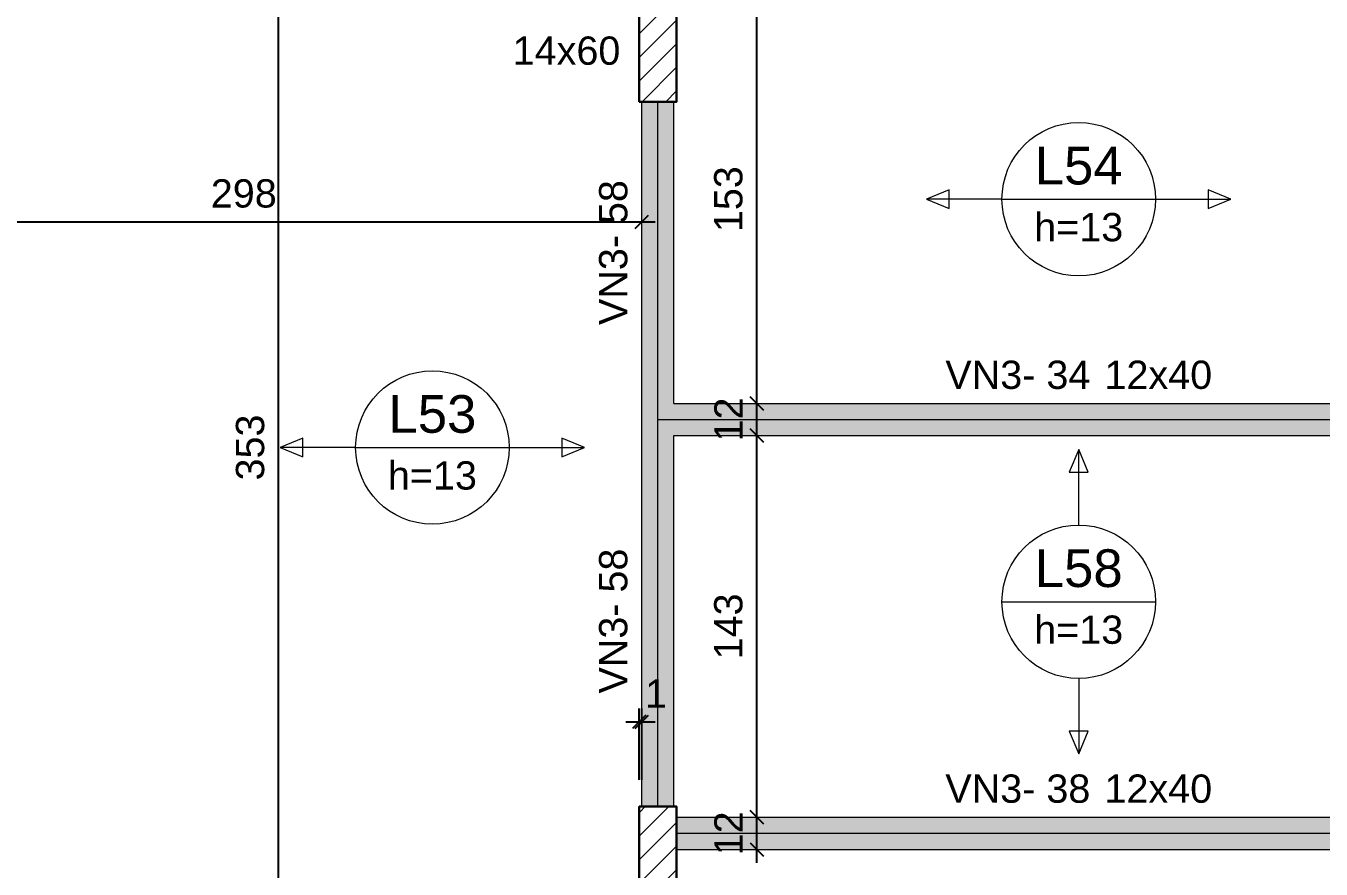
# Model space of a CAD drawing. Header units: millimetres. Extents: x -8 to 605, y -494 to 220.
# Drawn here: x 4.43 to 14.13, y -482.57 to -476.26 of the extents above; entities that cross this region are included whole.
import ezdxf

# ---------------------------------------------------------------- set-up
doc = ezdxf.new("R2010")
doc.units = ezdxf.units.MM
doc.header["$MEASUREMENT"] = 0
doc.linetypes.add('NULL', pattern=[0])
for name, color, linetype, lineweight in [('FO-Cotas', 5, 'Continuous', 5), ('FO-Eixos', 5, 'Continuous', 5), ('FO-Hachura pilar que passa', 19, 'Continuous', 5), ('FO-Hachura viga', 43, 'Continuous', 5), ('FO-Pilares', 4, 'Continuous', 30), ('FO-Textos das lajes', 1, 'Continuous', 20), ('FO-Textos das vigas', 7, 'Continuous', 5), ('FO-Textos dos pilares', 7, 'Continuous', 5), ('FO-Vigas', 1, 'Continuous', 20)]:
    doc.layers.add(name, color=color, linetype=linetype, lineweight=lineweight)
doc.styles.add('Arial', font='arial.ttf')
doc.dimstyles.new('UM_50.000000', dxfattribs={"dimtxt": 0.18, "dimasz": 0.1, "dimexe": 0.1, "dimexo": 0.2, "dimgap": 0, "dimtad": 1, "dimtih": 1, "dimtoh": 1, "dimdec": 1, "dimlfac": 50, "dimzin": 0, "dimdsep": 46, "dimtxsty": 'Standard', "dimcen": 0.09, "dimdle": 0.1, "dimadec": 1, "dimazin": 2, "dimtfac": 1, "dimtdec": 4, "dimtofl": 0, "dimtmove": 0, "dimatfit": 3, "dimfxl": 1, "dimtolj": 1, "dimarcsym": 0})
pattern_1 = [(45, (-4.58844, -411.61486), (-0.08838835, 0.08838835), [])]

# ---------------------------------------------------------------- blocks, each defined once
blk = doc.blocks.new('_Oblique')
at = {"color": 0, "linetype": 'ByBlock', "lineweight": -2}
blk.add_line((-0.5, -0.5), (0.5, 0.5), dxfattribs=at)
blk = doc.blocks.new('*D4117')
at = {"layer": 'Defpoints', "color": 0, "transparency": 16777216}
for p in [(15.3216, -482.4449), (9.3016, -483.2049), (15.3216, -484.6169)]:
    blk.add_point(p, dxfattribs=at)
at = {"layer": 'FO-Cotas', "color": 0, "lineweight": -2, "transparency": 16777216}
for p, q in [((15.3216, -482.6449), (15.3216, -484.7169)), ((9.3016, -483.4049), (9.3016, -484.7169)), ((9.2016, -484.6169), (15.4216, -484.6169))]:
    blk.add_line(p, q, dxfattribs=at)
at = {"layer": 'FO-Cotas', "color": 0, "lineweight": -2, "transparency": 16777216, "xscale": 0.1, "yscale": 0.1, "zscale": 0.1, "rotation": 180}
blk.add_blockref('_Oblique', (9.3016, -484.6169), dxfattribs=at)
at = {"layer": 'FO-Cotas', "color": 0, "lineweight": -2, "transparency": 16777216, "xscale": 0.1, "yscale": 0.1, "zscale": 0.1}
blk.add_blockref('_Oblique', (15.3216, -484.6169), dxfattribs=at)
at = {"layer": 'FO-Cotas', "color": 7, "transparency": 16777216, "insert": (12.3116, -484.4051), "char_height": 0.2118, "attachment_point": 5, "rotation": 0.00573, "style": 'Arial'}
blk.add_mtext('\\A1;301', dxfattribs=at)
blk = doc.blocks.new('*D4126')
at = {"layer": 'Defpoints', "color": 0, "transparency": 16777216}
for p in [(-0.5784, -475.9049), (31.5016, -475.9049), (31.5016, -485.1464)]:
    blk.add_point(p, dxfattribs=at)
at = {"layer": 'FO-Cotas', "color": 0, "lineweight": -2, "transparency": 16777216}
for p, q in [((-0.5784, -476.1049), (-0.5784, -485.2464)), ((31.5016, -476.1049), (31.5016, -485.2464)), ((-0.6784, -485.1464), (31.6016, -485.1464))]:
    blk.add_line(p, q, dxfattribs=at)
at = {"layer": 'FO-Cotas', "color": 0, "lineweight": -2, "transparency": 16777216, "xscale": 0.1, "yscale": 0.1, "zscale": 0.1, "rotation": 180}
blk.add_blockref('_Oblique', (-0.5784, -485.1464), dxfattribs=at)
at = {"layer": 'FO-Cotas', "color": 0, "lineweight": -2, "transparency": 16777216, "xscale": 0.1, "yscale": 0.1, "zscale": 0.1}
blk.add_blockref('_Oblique', (31.5016, -485.1464), dxfattribs=at)
at = {"layer": 'FO-Cotas', "color": 7, "transparency": 16777216, "insert": (15.4616, -484.9346), "char_height": 0.2118, "attachment_point": 5, "rotation": 0.00573, "style": 'Arial'}
blk.add_mtext('\\A1;1604', dxfattribs=at)
blk = doc.blocks.new('*D4194')
at = {"layer": 'Defpoints', "color": 0, "transparency": 16777216}
for p in [(3.0816, -477.7249), (9.0416, -477.7249), (9.0416, -477.7249)]:
    blk.add_point(p, dxfattribs=at)
at = {"layer": 'FO-Cotas', "color": 0, "lineweight": -2, "transparency": 16777216}
blk.add_line((2.9816, -477.7249), (9.1416, -477.7249), dxfattribs=at)
at = {"layer": 'FO-Cotas', "color": 0, "lineweight": -2, "transparency": 16777216, "xscale": 0.1, "yscale": 0.1, "zscale": 0.1, "rotation": 180}
blk.add_blockref('_Oblique', (3.0816, -477.7249), dxfattribs=at)
at = {"layer": 'FO-Cotas', "color": 0, "lineweight": -2, "transparency": 16777216, "xscale": 0.1, "yscale": 0.1, "zscale": 0.1}
blk.add_blockref('_Oblique', (9.0416, -477.7249), dxfattribs=at)
at = {"layer": 'FO-Cotas', "color": 7, "transparency": 16777216, "insert": (6.0616, -477.5131), "char_height": 0.2118, "attachment_point": 5, "rotation": 0.00573, "style": 'Arial'}
blk.add_mtext('\\A1;298', dxfattribs=at)
blk = doc.blocks.new('*D4294')
at = {"layer": 'Defpoints', "color": 0, "transparency": 16777216}
for p in [(6.3216, -475.8849), (6.3216, -475.8849), (6.3216, -482.9449)]:
    blk.add_point(p, dxfattribs=at)
at = {"layer": 'FO-Cotas', "color": 0, "lineweight": -2, "transparency": 16777216}
blk.add_line((6.3216, -483.0449), (6.3216, -475.7849), dxfattribs=at)
at = {"layer": 'FO-Cotas', "color": 0, "lineweight": -2, "transparency": 16777216, "xscale": 0.1, "yscale": 0.1, "zscale": 0.1}
for p, rotation in [((6.3216, -475.8849), 90), ((6.3216, -482.9449), 270)]:
    blk.add_blockref('_Oblique', p, dxfattribs=dict(at, rotation=rotation))
at = {"layer": 'FO-Cotas', "color": 7, "transparency": 16777216, "insert": (6.1098, -479.4149), "char_height": 0.2118, "attachment_point": 5, "rotation": 90, "style": 'Arial'}
blk.add_mtext('\\A1;353', dxfattribs=at)
blk = doc.blocks.new('*D4315')
at = {"layer": 'Defpoints', "color": 0, "transparency": 16777216}
for p in [(9.9016, -482.1849), (9.9016, -482.1849), (9.9016, -482.4249)]:
    blk.add_point(p, dxfattribs=at)
at = {"layer": 'FO-Cotas', "color": 0, "lineweight": -2, "transparency": 16777216}
blk.add_line((9.9016, -482.5249), (9.9016, -482.0849), dxfattribs=at)
at = {"layer": 'FO-Cotas', "color": 0, "lineweight": -2, "transparency": 16777216, "xscale": 0.1, "yscale": 0.1, "zscale": 0.1}
for p, rotation in [((9.9016, -482.1849), 90), ((9.9016, -482.4249), 270)]:
    blk.add_blockref('_Oblique', p, dxfattribs=dict(at, rotation=rotation))
at = {"layer": 'FO-Cotas', "color": 7, "transparency": 16777216, "insert": (9.6898, -482.3049), "char_height": 0.2118, "attachment_point": 5, "rotation": 90, "style": 'Arial'}
blk.add_mtext('\\A1;12', dxfattribs=at)
blk = doc.blocks.new('*D4316')
at = {"layer": 'Defpoints', "color": 0, "transparency": 16777216}
for p in [(9.9016, -479.3249), (9.9016, -479.3249), (9.9016, -482.1849)]:
    blk.add_point(p, dxfattribs=at)
at = {"layer": 'FO-Cotas', "color": 0, "lineweight": -2, "transparency": 16777216}
blk.add_line((9.9016, -482.2849), (9.9016, -479.2249), dxfattribs=at)
at = {"layer": 'FO-Cotas', "color": 0, "lineweight": -2, "transparency": 16777216, "xscale": 0.1, "yscale": 0.1, "zscale": 0.1}
for p, rotation in [((9.9016, -479.3249), 90), ((9.9016, -482.1849), 270)]:
    blk.add_blockref('_Oblique', p, dxfattribs=dict(at, rotation=rotation))
at = {"layer": 'FO-Cotas', "color": 7, "transparency": 16777216, "insert": (9.6898, -480.7549), "char_height": 0.2118, "attachment_point": 5, "rotation": 90, "style": 'Arial'}
blk.add_mtext('\\A1;143', dxfattribs=at)
blk = doc.blocks.new('*D4317')
at = {"layer": 'Defpoints', "color": 0, "transparency": 16777216}
for p in [(9.9016, -479.0849), (9.9016, -479.0849), (9.9016, -479.3249)]:
    blk.add_point(p, dxfattribs=at)
at = {"layer": 'FO-Cotas', "color": 0, "lineweight": -2, "transparency": 16777216}
blk.add_line((9.9016, -479.4249), (9.9016, -478.9849), dxfattribs=at)
at = {"layer": 'FO-Cotas', "color": 0, "lineweight": -2, "transparency": 16777216, "xscale": 0.1, "yscale": 0.1, "zscale": 0.1}
for p, rotation in [((9.9016, -479.0849), 90), ((9.9016, -479.3249), 270)]:
    blk.add_blockref('_Oblique', p, dxfattribs=dict(at, rotation=rotation))
at = {"layer": 'FO-Cotas', "color": 7, "transparency": 16777216, "insert": (9.6898, -479.2049), "char_height": 0.2118, "attachment_point": 5, "rotation": 90, "style": 'Arial'}
blk.add_mtext('\\A1;12', dxfattribs=at)
blk = doc.blocks.new('*D4318')
at = {"layer": 'Defpoints', "color": 0, "transparency": 16777216}
for p in [(9.9016, -476.0249), (9.9016, -476.0249), (9.9016, -479.0849)]:
    blk.add_point(p, dxfattribs=at)
at = {"layer": 'FO-Cotas', "color": 0, "lineweight": -2, "transparency": 16777216}
blk.add_line((9.9016, -479.1849), (9.9016, -475.9249), dxfattribs=at)
at = {"layer": 'FO-Cotas', "color": 0, "lineweight": -2, "transparency": 16777216, "xscale": 0.1, "yscale": 0.1, "zscale": 0.1}
for p, rotation in [((9.9016, -476.0249), 90), ((9.9016, -479.0849), 270)]:
    blk.add_blockref('_Oblique', p, dxfattribs=dict(at, rotation=rotation))
at = {"layer": 'FO-Cotas', "color": 7, "transparency": 16777216, "insert": (9.6898, -477.5549), "char_height": 0.2118, "attachment_point": 5, "rotation": 90, "style": 'Arial'}
blk.add_mtext('\\A1;153', dxfattribs=at)
blk = doc.blocks.new('*D4456')
at = {"layer": 'Defpoints', "color": 0, "transparency": 16777216}
for p in [(9.0416, -481.4695), (9.0216, -482.1049), (9.0416, -482.1049)]:
    blk.add_point(p, dxfattribs=at)
at = {"layer": 'FO-Cotas', "color": 0, "lineweight": -2, "transparency": 16777216}
for p, q in [((9.0216, -481.9049), (9.0216, -481.3695)), ((9.0416, -481.9049), (9.0416, -481.3695)), ((8.9216, -481.4695), (9.1416, -481.4695))]:
    blk.add_line(p, q, dxfattribs=at)
at = {"layer": 'FO-Cotas', "color": 0, "lineweight": -2, "transparency": 16777216, "xscale": 0.1, "yscale": 0.1, "zscale": 0.1, "rotation": 180}
blk.add_blockref('_Oblique', (9.0216, -481.4695), dxfattribs=at)
at = {"layer": 'FO-Cotas', "color": 0, "lineweight": -2, "transparency": 16777216, "xscale": 0.1, "yscale": 0.1, "zscale": 0.1}
blk.add_blockref('_Oblique', (9.0416, -481.4695), dxfattribs=at)
at = {"layer": 'FO-Cotas', "color": 7, "transparency": 16777216, "insert": (9.1478, -481.2577), "char_height": 0.2118, "attachment_point": 5, "rotation": 0.00573, "style": 'Arial'}
blk.add_mtext('\\A1;1', dxfattribs=at)

msp = doc.modelspace()

# ---------------------------------------------------------------- hatches: boundary and pattern name
at = {"layer": 'FO-Hachura pilar que passa', "linetype": 'Continuous', "ltscale": 0.2}
h = msp.add_hatch(dxfattribs=at)
h.set_pattern_fill('ANSI31', color=19, style=0)
h.set_pattern_definition(pattern_1)
h.paths.add_polyline_path([(9.0216, -476.8249), (9.1616, -476.8249), (9.3016, -476.8249), (9.3016, -476.2249), (9.3016, -475.6249), (9.1616, -475.6249), (9.0216, -475.6249), (9.0216, -476.2249)])
h = msp.add_hatch(dxfattribs=at)
h.set_pattern_fill('ANSI31', color=19, style=0)
h.set_pattern_definition(pattern_1)
h.paths.add_polyline_path([(9.0216, -483.2049), (9.1616, -483.2049), (9.3016, -483.2049), (9.3016, -482.6549), (9.3016, -482.1049), (9.1616, -482.1049), (9.0216, -482.1049), (9.0216, -482.6549)])
at = {"layer": 'FO-Hachura viga', "linetype": 'Continuous', "ltscale": 0.2}
for points in [[(9.2816, -479.0849), (9.2816, -479.0849), (9.2816, -476.8249), (9.0416, -476.8249), (9.0416, -479.2049), (9.1616, -479.2049), (9.2816, -479.0849)], [(15.4616, -479.2049), (15.4616, -479.2049), (15.3416, -479.0849), (9.2816, -479.0849), (9.1616, -479.2049), (9.2816, -479.3249), (15.3416, -479.3249), (15.4616, -479.2049)], [(9.2816, -479.3249), (9.2816, -479.3249), (9.1616, -479.2049), (9.0416, -479.2049), (9.0416, -482.1049), (9.2816, -482.1049), (9.2816, -479.3249)], [(15.3216, -482.1849), (15.3216, -482.1849), (9.3016, -482.1849), (9.3016, -482.4249), (15.3216, -482.4249), (15.3216, -482.1849)]]:
    msp.add_hatch(color=43, dxfattribs=at).paths.add_polyline_path(points)

# ---------------------------------------------------------------- linework, layer by layer
at = {"layer": 'FO-Eixos'}
for p, q in [((9.1616, -479.2049), (9.1616, -476.8249)), ((9.1616, -482.1049), (9.1616, -479.2049)), ((9.1616, -479.2049), (15.4616, -479.2049)), ((9.3016, -482.3049), (15.3216, -482.3049))]:
    msp.add_line(p, q, dxfattribs=at)
at = {"layer": 'FO-Pilares'}
for points in [[(9.0216, -476.8249), (9.1616, -476.8249), (9.3016, -476.8249), (9.3016, -476.2249), (9.3016, -475.6249), (9.1616, -475.6249), (9.0216, -475.6249), (9.0216, -476.2249), (9.0216, -476.8249)], [(9.0216, -483.2049), (9.1616, -483.2049), (9.3016, -483.2049), (9.3016, -482.6549), (9.3016, -482.1049), (9.1616, -482.1049), (9.0216, -482.1049), (9.0216, -482.6549), (9.0216, -483.2049)]]:
    msp.add_lwpolyline(points, close=True, dxfattribs=at)
at = {"layer": 'FO-Textos das lajes'}
for p, q in [((11.3416, -477.4843), (11.1721, -477.5549)), ((11.3416, -477.6255), (11.3416, -477.4843)), ((13.451, -477.5549), (13.2816, -477.4843)), ((13.2816, -477.4843), (13.2816, -477.6255)), ((11.1721, -477.5549), (11.3416, -477.6255)), ((11.7369, -477.5549), (12.8862, -477.5549)), ((13.2816, -477.6255), (13.451, -477.5549)), ((6.5036, -479.3443), (6.3341, -479.4149)), ((6.5036, -479.4855), (6.5036, -479.3443)), ((8.613, -479.4149), (8.4436, -479.3443)), ((8.4436, -479.3443), (8.4436, -479.4855)), ((6.3341, -479.4149), (6.5036, -479.4855)), ((6.8989, -479.4149), (8.0482, -479.4149)), ((8.4436, -479.4855), (8.613, -479.4149)), ((12.3116, -479.4308), (12.241, -479.6002)), ((12.3822, -479.6002), (12.3116, -479.4308)), ((12.241, -479.6002), (12.3822, -479.6002)), ((11.7369, -480.5702), (12.8862, -480.5702)), ((12.3822, -481.5402), (12.241, -481.5402)), ((12.241, -481.5402), (12.3116, -481.7097)), ((12.3116, -481.7097), (12.3822, -481.5402))]:
    msp.add_line(p, q, dxfattribs=at)
for points in [[(11.7369, -477.5549), (11.1721, -477.5549)], [(12.8862, -477.5549), (13.451, -477.5549)], [(6.8989, -479.4149), (6.3341, -479.4149)], [(8.0482, -479.4149), (8.613, -479.4149)], [(12.3116, -479.9956), (12.3116, -479.4308)], [(12.3116, -481.1449), (12.3116, -481.7097)]]:
    msp.add_lwpolyline(points, dxfattribs=at)
for centre in [(12.3116, -477.5549), (7.4736, -479.4149), (12.3116, -480.5702)]:
    msp.add_circle(centre, 0.5746, dxfattribs=at)
at = {"layer": 'FO-Vigas'}
for p, q in [((9.0416, -479.2049), (9.0416, -476.8249)), ((9.2816, -479.0849), (9.2816, -476.8249)), ((9.2816, -479.0849), (15.3416, -479.0849)), ((9.0416, -482.1049), (9.0416, -479.2049)), ((9.2816, -482.1049), (9.2816, -479.3249)), ((9.2816, -479.3249), (15.3416, -479.3249)), ((9.3016, -482.1849), (15.3216, -482.1849)), ((9.3016, -482.4249), (15.3216, -482.4249))]:
    msp.add_line(p, q, dxfattribs=at)

# ---------------------------------------------------------------- texts
at = {"layer": 'FO-Textos das lajes', "linetype": 'NULL', "ltscale": 0.2, "attachment_point": 8, "line_spacing_factor": 0.798, "style": 'Arial'}
for s, insert, char_height, width in [('L54', (12.3116, -477.4487), 0.2824, 1.316001), ('h=13', (12.3116, -477.873), 0.2118, 1.332467), ('L53', (7.4736, -479.3087), 0.2824, 1.316001), ('h=13', (7.4736, -479.733), 0.2118, 1.332467), ('L58', (12.3116, -480.464), 0.2824, 1.316001), ('h=13', (12.3116, -480.8883), 0.2118, 1.332467)]:
    msp.add_mtext(s, dxfattribs=dict(at, insert=insert, char_height=char_height, width=width))
at = {"layer": 'FO-Textos das vigas', "linetype": 'NULL', "ltscale": 0.2, "char_height": 0.2118, "width": 2.170627, "attachment_point": 8, "rotation": 90.00021, "line_spacing_factor": 0.798, "style": 'Arial'}
for insert in [(8.9357, -477.9549), (8.9357, -480.7149)]:
    msp.add_mtext('VN3- 58', dxfattribs=dict(at, insert=insert))
at = {"layer": 'FO-Textos das vigas', "linetype": 'NULL', "ltscale": 0.2, "char_height": 0.2118, "line_spacing_factor": 0.798, "style": 'Arial'}
for s, insert, width, attachment_point in [('VN3- 34', (12.3986, -478.979), 2.170627, 9), ('12x40', (12.5046, -478.979), 1.612069, 7), ('VN3- 38', (12.3986, -482.079), 2.170627, 9), ('12x40', (12.5046, -482.079), 1.612069, 7)]:
    msp.add_mtext(s, dxfattribs=dict(at, insert=insert, width=width, attachment_point=attachment_point))
at = {"layer": 'FO-Textos dos pilares', "linetype": 'NULL', "ltscale": 0.2, "insert": (8.8806, -476.551), "char_height": 0.2118, "width": 1.612069, "attachment_point": 9, "line_spacing_factor": 0.798, "style": 'Arial'}
msp.add_mtext('14x60', dxfattribs=at)

# ---------------------------------------------------------------- dimensions: what is measured, and where the dimension line sits
at = {"layer": 'FO-Cotas'}
for base, p1, p2, picture, middle in [((6.3216, -475.8849), (6.3216, -482.9449), (6.3216, -475.8849), '*D4294', (6.1098, -479.4149)), ((9.9016, -476.0249), (9.9016, -479.0849), (9.9016, -476.0249), '*D4318', (9.6898, -477.5549)), ((9.9016, -479.0849), (9.9016, -479.3249), (9.9016, -479.0849), '*D4317', (9.6898, -479.2049)), ((9.9016, -479.3249), (9.9016, -482.1849), (9.9016, -479.3249), '*D4316', (9.6898, -480.7549)), ((9.9016, -482.1849), (9.9016, -482.4249), (9.9016, -482.1849), '*D4315', (9.6898, -482.3049))]:
    dim = msp.add_linear_dim(base=base, p1=p1, p2=p2, angle=90, dimstyle='UM_50.000000', override={"dimtxt": 0.2118, "dimasz": 0.1, "dimexe": 0.1, "dimexo": 0.2, "dimtad": 1, "dimtih": 0, "dimtoh": 0, "dimdec": 1, "dimlfac": 50, "dimzin": 8, "dimtxsty": 'Arial', "dimblk": 'Oblique', "dimblk1": 'Oblique', "dimblk2": 'Oblique', "dimsah": 1, "dimdle": 0.1, "dimse1": 1, "dimse2": 1, "dimclrt": 7, "dimadec": 1, "dimazin": 3, "dimtmove": 2, "dimldrblk": 'Oblique'}, dxfattribs=at)
    dim.commit()
    dim.dimension.update_dxf_attribs({"geometry": picture, "text_midpoint": middle, "dimtype": 160, "text_rotation": 90})
for base, p1, p2, override, picture, middle in [((31.5016, -485.1464), (-0.5784, -475.9049), (31.5016, -475.9049), {"dimtxt": 0.2118, "dimasz": 0.1, "dimexe": 0.1, "dimexo": 0.2, "dimtad": 1, "dimtih": 0, "dimtoh": 0, "dimdec": 1, "dimlfac": 50, "dimzin": 8, "dimtxsty": 'Arial', "dimblk": 'Oblique', "dimblk1": 'Oblique', "dimblk2": 'Oblique', "dimsah": 1, "dimdle": 0.1, "dimse1": 0, "dimse2": 0, "dimclrt": 7, "dimadec": 1, "dimazin": 3, "dimtmove": 2, "dimldrblk": 'Oblique'}, '*D4126', (15.4616, -484.9346)), ((9.0416, -477.7249), (3.0816, -477.7249), (9.0416, -477.7249), {"dimtxt": 0.2118, "dimasz": 0.1, "dimexe": 0.1, "dimexo": 0.2, "dimtad": 1, "dimtih": 0, "dimtoh": 0, "dimdec": 1, "dimlfac": 50, "dimzin": 8, "dimtxsty": 'Arial', "dimblk": 'Oblique', "dimblk1": 'Oblique', "dimblk2": 'Oblique', "dimsah": 1, "dimdle": 0.1, "dimse1": 1, "dimse2": 1, "dimclrt": 7, "dimadec": 1, "dimazin": 3, "dimtmove": 2, "dimldrblk": 'Oblique'}, '*D4194', (6.0616, -477.5131)), ((9.0416, -481.4695), (9.0216, -482.1049), (9.0416, -482.1049), {"dimtxt": 0.2118, "dimasz": 0.1, "dimexe": 0.1, "dimexo": 0.2, "dimtad": 1, "dimtih": 0, "dimtoh": 0, "dimdec": 1, "dimlfac": 50, "dimzin": 8, "dimtxsty": 'Arial', "dimblk": 'Oblique', "dimblk1": 'Oblique', "dimblk2": 'Oblique', "dimsah": 1, "dimdle": 0.1, "dimse1": 0, "dimse2": 0, "dimclrt": 7, "dimadec": 1, "dimazin": 3, "dimtmove": 2, "dimldrblk": 'Oblique'}, '*D4456', (9.1478, -481.2577)), ((15.3216, -484.6169), (9.3016, -483.2049), (15.3216, -482.4449), {"dimtxt": 0.2118, "dimasz": 0.1, "dimexe": 0.1, "dimexo": 0.2, "dimtad": 1, "dimtih": 0, "dimtoh": 0, "dimdec": 1, "dimlfac": 50, "dimzin": 8, "dimtxsty": 'Arial', "dimblk": 'Oblique', "dimblk1": 'Oblique', "dimblk2": 'Oblique', "dimsah": 1, "dimdle": 0.1, "dimse1": 0, "dimse2": 0, "dimclrt": 7, "dimadec": 1, "dimazin": 3, "dimtmove": 2, "dimldrblk": 'Oblique'}, '*D4117', (12.3116, -484.4051))]:
    dim = msp.add_linear_dim(base=base, p1=p1, p2=p2, dimstyle='UM_50.000000', override=override, dxfattribs=at)
    dim.commit()
    dim.dimension.update_dxf_attribs({"geometry": picture, "text_midpoint": middle, "dimtype": 160, "text_rotation": 0.00573})

doc.saveas('drawing.dxf')
